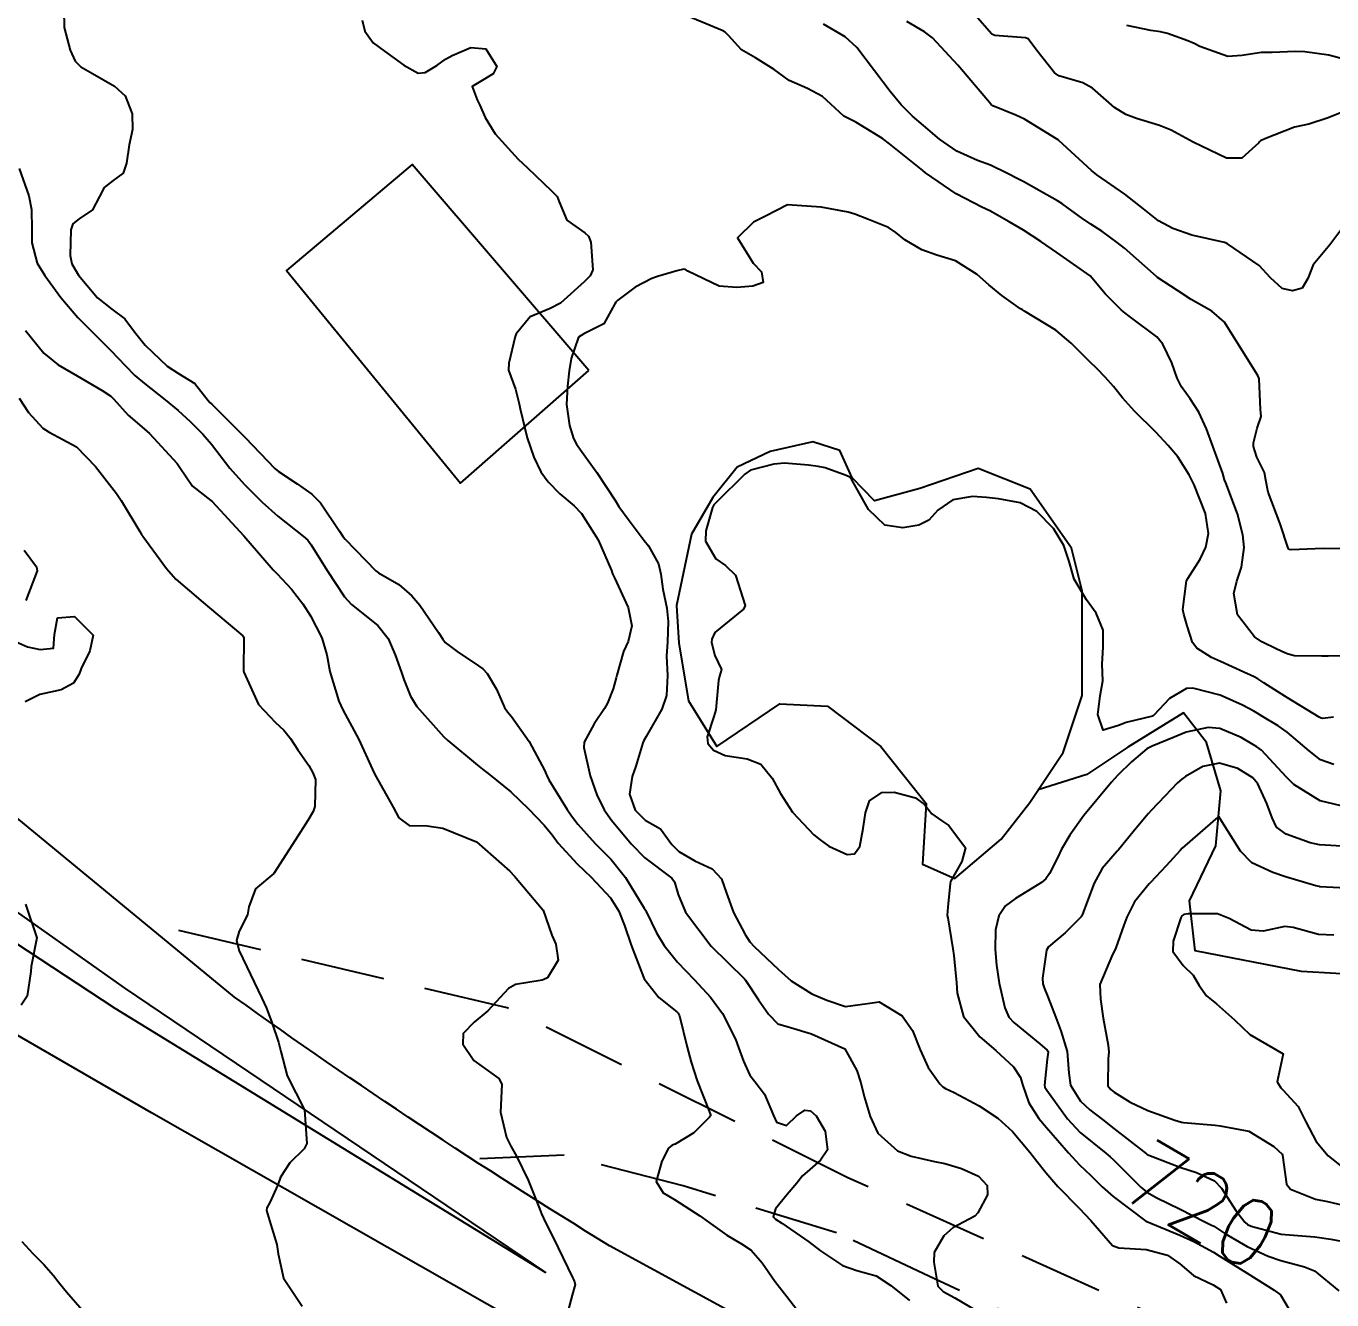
# Model space of a CAD drawing. Header units: metres. Extents: x 298520 to 308411, y 7433745 to 7450750.
# Drawn here: x 299118.1 to 299195.5, y 7449458.7 to 7449534.2 of the extents above; entities that cross this region are included whole.
import ezdxf
from ezdxf.enums import TextEntityAlignment as Align

# ---------------------------------------------------------------- set-up
doc = ezdxf.new("R2010")
doc.units = ezdxf.units.M
doc.header["$LTSCALE"] = 10
doc.linetypes.add('DASHED', pattern=[0.75, 0.5, -0.25])
for name, color, linetype in [('Cotas', 45, 'Continuous'), ('Curvas de Nivel 1m', 11, 'Continuous'), ('Curvas de Nivel 5m', 15, 'Continuous'), ('Edificações', 30, 'Continuous'), ('Hidrografia', 140, 'Continuous'), ('Vias Primárias', 230, 'Continuous'), ('Vias Secundárias', 230, 'DASHED')]:
    doc.layers.add(name, color=color, linetype=linetype)
doc.styles.add('Style-STANDARD', font='STANDARD.shx')

msp = doc.modelspace()

# ---------------------------------------------------------------- linework, layer by layer
at = {"layer": 'Curvas de Nivel 1m', "flags": 128}
for points, elevation in [([(299120.305, 7449535.174), (299120.324, 7449534.13), (299120.663, 7449532.783), (299120.962, 7449532.124), (299121.308, 7449531.801), (299122.003, 7449531.409), (299123.291, 7449530.658), (299123.929, 7449530.084), (299124.344, 7449529.008), (299124.36, 7449528.079), (299124.169, 7449527.165), (299124.008, 7449526.082), (299123.819, 7449525.499), (299123.227, 7449525.057), (299122.692, 7449524.634), (299122.419, 7449524.108), (299122.004, 7449523.313), (299121.2, 7449522.78), (299120.824, 7449522.496), (299120.719, 7449522.125), (299120.678, 7449520.617), (299120.774, 7449520.124), (299121.156, 7449519.449), (299122.286, 7449518.109), (299123.136, 7449517.428), (299123.907, 7449516.865), (299124.489, 7449516.08), (299125.111, 7449515.294), (299126.433, 7449514.057), (299127.089, 7449513.621), (299128.062, 7449513.014), (299128.861, 7449512.023), (299128.955, 7449511.905), (299129.071, 7449511.795), (299130.88, 7449510.002), (299131.05, 7449509.819), (299132.807, 7449507.982), (299133.021, 7449507.797), (299134.131, 7449507.08), (299135.008, 7449506.47), (299135.517, 7449505.945), (299136.639, 7449504.273), (299136.866, 7449503.931), (299136.972, 7449503.794), (299138.804, 7449501.911), (299138.952, 7449501.802), (299140.156, 7449501.103), (299140.939, 7449500.44), (299141.412, 7449499.875), (299142.515, 7449498.258), (299142.763, 7449497.861), (299142.901, 7449497.676), (299143.619, 7449497.13), (299144.887, 7449496.284), (299145.15, 7449496.1), (299145.397, 7449495.832), (299145.951, 7449494.906), (299146.435, 7449493.816), (299146.599, 7449493.562), (299146.848, 7449493.273), (299147.884, 7449491.799), (299148.816, 7449490.056), (299148.895, 7449489.87), (299148.929, 7449489.788), (299149.063, 7449489.532), (299150.149, 7449487.77), (299150.402, 7449487.388), (299150.774, 7449486.892), (299151.805, 7449485.75), (299152.749, 7449484.795), (299153.609, 7449483.731), (299154.715, 7449481.92), (299154.788, 7449481.793), (299154.829, 7449481.718), (299155.435, 7449480.444), (299155.892, 7449479.702), (299156.678, 7449478.722), (299157.668, 7449477.68), (299158.653, 7449476.638), (299159.357, 7449475.663), (299160.117, 7449474.159), (299160.314, 7449473.653), (299160.605, 7449472.848), (299160.976, 7449472.024), (299161.267, 7449471.64), (299161.846, 7449470.892), (299162.377, 7449469.623), (299162.567, 7449469.238), (299163.142, 7449469.036), (299163.748, 7449469.608), (299164.241, 7449469.938), (299164.576, 7449469.902), (299164.908, 7449469.597), (299165.448, 7449468.703), (299165.591, 7449467.59), (299165.165, 7449466.966), (299164.531, 7449466.423), (299164.092, 7449466.04), (299163.757, 7449465.608), (299163.186, 7449464.944), (299162.508, 7449464.09), (299162.368, 7449463.622), (299162.501, 7449463.48), (299162.874, 7449463.24), (299164.481, 7449462.133), (299165.162, 7449461.593), (299166.464, 7449460.728), (299167.325, 7449460.431), (299168.459, 7449460.109), (299169.331, 7449459.541), (299170.44, 7449458.65)], 724), ([(299196.898, 7449496.901), (299195.273, 7449496.861), (299194.899, 7449496.855), (299193.281, 7449496.875), (299192.9, 7449496.974), (299192.697, 7449497.059), (299192.237, 7449497.27), (299191.339, 7449497.716), (299190.91, 7449498.004), (299189.903, 7449499.3), (299189.672, 7449500.573), (299189.859, 7449501.301), (299190.132, 7449502.128), (299190.288, 7449503.297), (299190.222, 7449504.056), (299189.892, 7449505.301), (299189.198, 7449507.131), (299189.135, 7449507.309), (299189.027, 7449507.688), (299188.438, 7449509.316), (299188.049, 7449510.329), (299187.6, 7449511.325), (299187.081, 7449512.118), (299186.577, 7449512.827), (299186.326, 7449513.341), (299186.003, 7449514.247), (299185.47, 7449515.355), (299185.119, 7449515.791), (299183.549, 7449516.963), (299183.141, 7449517.264), (299183.003, 7449517.382), (299182.074, 7449518.318), (299181.163, 7449519.41), (299179.183, 7449520.784), (299178.235, 7449521.44), (299177.2, 7449522.113), (299176.352, 7449522.611), (299175.211, 7449523.254), (299174.739, 7449523.485), (299173.221, 7449524.263), (299171.402, 7449525.518), (299171.235, 7449525.655), (299170.638, 7449526.133), (299169.258, 7449527.225), (299168.848, 7449527.554), (299167.272, 7449528.507), (299166.559, 7449528.864), (299165.79, 7449529.585), (299165.29, 7449530.04), (299164.391, 7449530.509), (299163.303, 7449530.986), (299162.41, 7449531.629), (299161.32, 7449532.324), (299160.476, 7449532.804), (299159.714, 7449533.664), (299159.515, 7449533.847), (299159.336, 7449533.954), (299158.864, 7449534.149), (299157.344, 7449534.787)], 723), ([(299196.394, 7449529.223), (299195.278, 7449528.767), (299194.121, 7449528.405), (299193.272, 7449528.213), (299191.511, 7449527.532), (299191.264, 7449527.406), (299191.198, 7449527.356), (299191.152, 7449527.291), (299190.162, 7449526.388), (299189.249, 7449526.39), (299187.263, 7449527.33), (299185.964, 7449528.043), (299185.272, 7449528.312), (299183.909, 7449528.741), (299183.279, 7449528.971), (299182.61, 7449529.387), (299181.294, 7449530.526), (299180.734, 7449530.845), (299179.31, 7449531.262), (299179.035, 7449531.433), (299177.999, 7449532.77), (299177.478, 7449533.449), (299177.334, 7449533.524), (299175.507, 7449533.649), (299175.335, 7449533.728), (299173.785, 7449535.496)], 726), ([(299137.991, 7449534.572), (299138.144, 7449533.918), (299138.643, 7449533.227), (299139.321, 7449532.732), (299140.46, 7449531.889), (299141.306, 7449531.414), (299141.728, 7449531.454), (299142.413, 7449531.869), (299142.935, 7449532.246), (299143.319, 7449532.476), (299144.432, 7449532.951), (299145.323, 7449532.867), (299145.972, 7449531.823), (299145.749, 7449531.383), (299145.302, 7449531.101), (299144.504, 7449530.632), (299144.798, 7449529.837), (299144.959, 7449529.514), (299145.273, 7449528.794), (299145.874, 7449527.824), (299147.248, 7449526.33), (299147.787, 7449525.805), (299149.223, 7449524.441), (299149.544, 7449524.113), (299149.677, 7449523.783), (299150.134, 7449522.708), (299151.195, 7449521.955), (299151.411, 7449521.758), (299151.541, 7449521.403), (299151.669, 7449519.755), (299151.51, 7449519.406), (299151.156, 7449519.045), (299149.752, 7449517.781), (299149.14, 7449517.469), (299147.958, 7449516.979), (299147.124, 7449515.959), (299147.072, 7449515.861), (299147.053, 7449515.811), (299146.69, 7449514.223), (299146.673, 7449513.814), (299147.082, 7449512.688), (299147.305, 7449511.808), (299147.357, 7449511.519), (299147.777, 7449509.803), (299148.172, 7449508.658), (299148.579, 7449507.794), (299149.017, 7449507.195), (299149.718, 7449506.487), (299150.565, 7449505.767), (299150.996, 7449505.323), (299151.99, 7449503.75), (299152.769, 7449501.928), (299152.837, 7449501.741), (299152.949, 7449501.509), (299153.768, 7449499.732), (299153.986, 7449498.656), (299153.755, 7449497.731), (299153.488, 7449497.143), (299153.083, 7449495.738), (299153.048, 7449495.571), (299152.871, 7449494.925), (299152.533, 7449494.068), (299152.361, 7449493.745), (299151.747, 7449492.848), (299151.156, 7449491.757), (299151.138, 7449491.449), (299151.516, 7449489.753), (299151.903, 7449488.642), (299152.343, 7449487.744), (299152.777, 7449487.137), (299153.948, 7449485.728), (299154.751, 7449484.902), (299156.349, 7449483.696), (299156.518, 7449483.48), (299156.723, 7449482.732), (299157.162, 7449481.686), (299158.693, 7449479.67), (299160.664, 7449477.717), (299160.722, 7449477.649), (299161.487, 7449476.473), (299162.075, 7449475.629), (299162.635, 7449475.06), (299163.394, 7449474.85), (299164.626, 7449474.474), (299166.613, 7449473.57), (299167.323, 7449472.292), (299167.555, 7449471.566), (299167.764, 7449470.741), (299168.108, 7449469.557), (299168.558, 7449468.576), (299169.742, 7449467.538), (299170.54, 7449467.211), (299171.934, 7449466.906), (299172.536, 7449466.786), (299173.533, 7449466.49), (299174.528, 7449466.029), (299175.061, 7449465.475), (299175.078, 7449464.911), (299174.499, 7449463.859), (299174.318, 7449463.659), (299173.98, 7449463.485), (299173.012, 7449462.971), (299172.483, 7449462.496), (299171.909, 7449461.508), (299171.892, 7449460.933), (299172.118, 7449459.505), (299172.448, 7449459.187), (299173.13, 7449458.806), (299174.431, 7449458.046)], 723), ([(299196.973, 7449503.22), (299194.973, 7449503.24), (299193.07, 7449503.161), (299192.972, 7449503.175), (299192.924, 7449503.212), (299192.905, 7449503.261), (299192.425, 7449504.706), (299192.209, 7449505.272), (299191.714, 7449506.578), (299191.579, 7449507.282), (299191.498, 7449507.753), (299191.037, 7449508.655), (299190.849, 7449509.292), (299190.838, 7449509.5), (299191.059, 7449510.37), (299191.3, 7449511.056), (299191.287, 7449511.287), (299191.265, 7449511.478), (299191.187, 7449513.289), (299191.169, 7449513.365), (299191.095, 7449513.487), (299189.973, 7449515.301), (299189.133, 7449516.665), (299188.382, 7449517.318), (299187.15, 7449517.997), (299186.34, 7449518.527), (299185.162, 7449519.313), (299185.1, 7449519.361), (299183.188, 7449521.045), (299182.765, 7449521.386), (299181.845, 7449522.046), (299181.204, 7449522.472), (299180.649, 7449522.85), (299179.863, 7449523.42), (299179.481, 7449523.692), (299179.217, 7449523.858), (299178.274, 7449524.388), (299177.228, 7449524.983), (299176.917, 7449525.142), (299176.263, 7449525.465), (299175.24, 7449525.967), (299174.482, 7449526.25), (299173.252, 7449526.799), (299172.22, 7449527.51), (299171.271, 7449528.317), (299170.628, 7449528.881), (299169.957, 7449529.54), (299169.295, 7449530.336), (299168.364, 7449531.559), (299167.327, 7449532.941), (299166.636, 7449533.577), (299165.34, 7449534.322)], 724), ([(299196.333, 7449532.209), (299195.322, 7449532.49), (299193.894, 7449532.685), (299193.324, 7449532.697), (299191.95, 7449532.655), (299191.323, 7449532.639), (299190.149, 7449532.473), (299189.319, 7449532.4), (299187.661, 7449532.994), (299187.331, 7449533.173), (299186.957, 7449533.336), (299185.748, 7449533.764), (299185.338, 7449533.866), (299184.75, 7449533.955), (299183.342, 7449534.25)], 727), ([(299195.59, 7449493.233), (299194.934, 7449493.157), (299194.852, 7449493.177), (299194.736, 7449493.241), (299192.87, 7449494.383), (299192.325, 7449494.718), (299191.463, 7449495.281), (299191.11, 7449495.512), (299190.886, 7449495.627), (299190.278, 7449495.907), (299188.895, 7449496.535), (299188.356, 7449496.777), (299187.481, 7449497.331), (299187.234, 7449497.663), (299186.916, 7449498.654), (299186.706, 7449499.342), (299186.655, 7449499.615), (299186.879, 7449501.331), (299186.954, 7449501.468), (299187.675, 7449502.614), (299188.009, 7449503.32), (299188.169, 7449504.13), (299188.006, 7449505.32), (299187.329, 7449507.016), (299187.167, 7449507.329), (299187.026, 7449507.609), (299186.361, 7449508.665), (299185.793, 7449509.349), (299185.054, 7449510.128), (299183.794, 7449511.373), (299183.081, 7449512.176), (299182.547, 7449512.847), (299182.051, 7449513.396), (299181.582, 7449513.887), (299181.102, 7449514.351), (299180.039, 7449515.421), (299179.124, 7449516.19), (299177.274, 7449517.316), (299177.142, 7449517.387), (299177.031, 7449517.452), (299175.912, 7449518.23), (299175.157, 7449518.869), (299174.463, 7449519.487), (299173.175, 7449520.304), (299172.059, 7449520.632), (299171.184, 7449520.95), (299170.169, 7449521.535), (299169.634, 7449521.98), (299169.2, 7449522.277), (299168.015, 7449522.752), (299167.208, 7449523.054), (299166.811, 7449523.178), (299165.212, 7449523.479), (299163.213, 7449523.62), (299161.905, 7449522.934), (299161.202, 7449522.583), (299160.251, 7449521.654), (299161.171, 7449520.153), (299161.675, 7449519.635), (299161.773, 7449519.018), (299161.154, 7449518.786), (299160.203, 7449518.704), (299159.154, 7449518.783), (299157.303, 7449519.689), (299157.164, 7449519.774), (299157.06, 7449519.795), (299156.639, 7449519.695), (299155.505, 7449519.361), (299155.158, 7449519.254), (299154.168, 7449518.74), (299153.145, 7449517.958), (299153.035, 7449517.85), (299152.97, 7449517.742), (299152.325, 7449516.554), (299151.125, 7449515.974), (299150.818, 7449515.765), (299150.374, 7449514.501), (299150.262, 7449513.772), (299150.17, 7449512.86), (299150.111, 7449511.774), (299150.29, 7449510.536), (299150.529, 7449509.768), (299150.699, 7449509.424), (299151.035, 7449508.953), (299151.913, 7449507.751), (299153.006, 7449506.065), (299153.214, 7449505.738), (299153.82, 7449504.902), (299154.719, 7449503.723), (299154.97, 7449503.391), (299155.57, 7449502.322), (299155.694, 7449501.709), (299155.826, 7449500.82), (299156.046, 7449499.703), (299156.131, 7449498.917), (299156.089, 7449497.702), (299156.044, 7449496.852), (299156.091, 7449495.702), (299156.042, 7449494.526), (299155.764, 7449493.706), (299154.837, 7449492.089), (299154.695, 7449491.861), (299154.626, 7449491.722), (299154.214, 7449490.331), (299154.006, 7449489.728), (299153.848, 7449488.679), (299154.174, 7449487.726), (299154.777, 7449487.143), (299155.676, 7449486.61), (299156.349, 7449485.696), (299156.757, 7449485.269), (299157.712, 7449484.717), (299158.742, 7449484.253), (299159.289, 7449483.664), (299159.588, 7449482.797), (299160.007, 7449481.657), (299160.7, 7449480.346), (299160.977, 7449479.927), (299161.228, 7449479.642), (299162.673, 7449478.27), (299163.421, 7449477.612), (299164.655, 7449476.845), (299165.535, 7449476.47), (299166.648, 7449476.094), (299167.952, 7449476.255), (299168.651, 7449476.367), (299170.004, 7449475.536), (299170.63, 7449474.664), (299171.08, 7449473.523), (299171.553, 7449472.466), (299172.254, 7449471.505), (299172.421, 7449471.332), (299172.59, 7449471.221), (299173.094, 7449470.989), (299174.58, 7449470.196), (299175.68, 7449469.469), (299176.561, 7449468.677), (299177.586, 7449467.444), (299178.006, 7449466.907), (299178.531, 7449466.241), (299179.243, 7449465.423), (299180.504, 7449464.133), (299181.196, 7449463.403), (299182.478, 7449461.926), (299182.867, 7449461.775), (299184.476, 7449461.673), (299185.746, 7449461.347), (299186.468, 7449460.83), (299187.281, 7449460.147), (299188.456, 7449459.588), (299188.886, 7449459.306), (299189.239, 7449458.504)], 722), ([(299118.029, 7449516.156), (299119.103, 7449514.824), (299119.964, 7449514.131), (299121.086, 7449513.472), (299122.567, 7449512.616), (299123.075, 7449512.275), (299123.17, 7449512.195), (299123.264, 7449512.097), (299124.116, 7449511.137), (299125.056, 7449510.339), (299125.369, 7449510.067), (299127.026, 7449508.281), (299127.175, 7449508.048), (299127.917, 7449506.942), (299129.004, 7449506.092), (299129.09, 7449506.019), (299130.973, 7449504), (299132.712, 7449501.982), (299132.95, 7449501.729), (299133.804, 7449500.83), (299134.475, 7449499.957), (299134.922, 7449499.238), (299135.587, 7449497.943), (299135.892, 7449496.941), (299136.076, 7449495.938), (299136.604, 7449494.185), (299136.714, 7449493.931), (299136.85, 7449493.679), (299137.795, 7449491.92), (299138.595, 7449490.132), (299138.696, 7449489.911), (299138.81, 7449489.704), (299139.816, 7449487.895), (299140.166, 7449487.278), (299140.772, 7449486.814), (299141.84, 7449486.802), (299142.771, 7449486.659), (299144.763, 7449485.84), (299146.737, 7449484.1), (299147.017, 7449483.807), (299148.713, 7449481.79), (299149.235, 7449480.319), (299149.475, 7449479.778), (299149.62, 7449478.84), (299148.974, 7449477.787), (299148.765, 7449477.685), (299148.662, 7449477.653), (299147.072, 7449477.393), (299146.656, 7449477.148), (299145.448, 7449475.828), (299144.636, 7449475.163), (299143.981, 7449474.495), (299143.964, 7449473.847), (299144.609, 7449472.879), (299146.098, 7449471.817), (299146.265, 7449471.49), (299146.187, 7449469.816), (299146.551, 7449468.328), (299146.811, 7449467.807), (299147.13, 7449467.211), (299147.825, 7449465.797), (299148.506, 7449464.112), (299148.628, 7449463.789), (299148.745, 7449463.542), (299149.61, 7449461.779), (299150.455, 7449460.018), (299150.54, 7449459.855), (299150.579, 7449459.768), (299150.616, 7449459.602), (299150.441, 7449458.966), (299150.189, 7449458.009)], 726), ([(299117.645, 7449512.161), (299118.206, 7449511.294), (299119.055, 7449510.367), (299119.417, 7449510.136), (299121.04, 7449509.276), (299122.175, 7449508.108), (299123.012, 7449507.037), (299123.419, 7449506.505), (299123.691, 7449506.09), (299124.794, 7449504.254), (299124.903, 7449504.071), (299124.929, 7449504.027), (299124.972, 7449503.975), (299126.375, 7449502.056), (299126.947, 7449501.428), (299128.557, 7449500.034), (299128.928, 7449499.727), (299130.542, 7449498.372), (299130.904, 7449498.059), (299130.951, 7449498), (299130.966, 7449497.936), (299130.951, 7449495.999), (299130.966, 7449495.915), (299131.845, 7449493.99), (299132.842, 7449492.931), (299133.334, 7449492.469), (299133.728, 7449491.967), (299134.176, 7449491.31), (299134.817, 7449490.384), (299135.07, 7449489.947), (299135.21, 7449489.543), (299135.186, 7449487.946), (299135.084, 7449487.643), (299134.775, 7449487.117), (299134.034, 7449485.961), (299132.743, 7449483.98), (299131.659, 7449483.061), (299131.275, 7449481.994), (299131.179, 7449481.525), (299130.699, 7449480.561), (299130.535, 7449480.002), (299130.684, 7449479.385), (299131.366, 7449477.993), (299132.047, 7449476.587), (299132.318, 7449475.983), (299132.634, 7449475.135), (299133.033, 7449473.976), (299133.168, 7449473.421), (299133.544, 7449471.97), (299134.573, 7449469.96), (299134.699, 7449467.958), (299134.54, 7449467.638), (299133.689, 7449466.81), (299133.15, 7449465.974), (299132.979, 7449465.515), (299132.508, 7449464.461), (299132.33, 7449464.156), (299132.307, 7449463.982), (299132.494, 7449463.405), (299132.922, 7449461.976), (299133.015, 7449461.427), (299133.313, 7449459.971), (299134.437, 7449458.321)], 727), ([(299195.614, 7449490.439), (299194.825, 7449490.718), (299194.137, 7449491.247), (299192.844, 7449492.346), (299192.301, 7449492.722), (299191.387, 7449493.282), (299191.055, 7449493.486), (299190.858, 7449493.604), (299190.201, 7449493.958), (299188.872, 7449494.552), (299187.244, 7449494.968), (299186.877, 7449494.939), (299185.865, 7449494.353), (299184.931, 7449493.359), (299184.888, 7449493.324), (299184.852, 7449493.309), (299183.295, 7449492.929), (299182.847, 7449492.748), (299181.926, 7449492.476), (299181.612, 7449493.399), (299181.756, 7449494.511), (299181.901, 7449495.395), (299181.871, 7449496.373), (299181.929, 7449497.395), (299181.923, 7449498.405), (299181.513, 7449499.401), (299180.935, 7449500.187), (299180.218, 7449501.417), (299179.916, 7449502.467), (299179.6, 7449503.424), (299178.988, 7449504.432), (299178.002, 7449505.44), (299177.008, 7449505.957), (299175.728, 7449506.187), (299175.011, 7449506.254), (299174.181, 7449506.319), (299173.009, 7449506.13), (299172.123, 7449505.513), (299171.59, 7449504.925), (299170.989, 7449504.626), (299170.056, 7449504.47), (299168.989, 7449504.62), (299168.006, 7449505.56), (299167.02, 7449507.303), (299166.911, 7449507.461), (299166.689, 7449507.575), (299165.449, 7449508.015), (299165.028, 7449508.104), (299164.452, 7449508.183), (299163.03, 7449508.3), (299162.406, 7449508.249), (299161.025, 7449507.883), (299160.68, 7449507.645), (299159.006, 7449505.977), (299158.85, 7449505.826), (299158.77, 7449505.672), (299158.369, 7449504.289), (299158.357, 7449503.676), (299158.963, 7449502.636), (299159.534, 7449502.237), (299160.124, 7449501.652), (299160.703, 7449499.866), (299160.609, 7449499.645), (299158.909, 7449498.25), (299158.717, 7449497.86), (299158.707, 7449497.672), (299158.895, 7449496.899), (299159.296, 7449496.073), (299159.183, 7449495.665), (299159.123, 7449495.423), (299158.959, 7449493.668), (299158.849, 7449493.288), (299158.443, 7449492.068), (299158.488, 7449491.673), (299158.829, 7449491.292), (299159.523, 7449490.966), (299160.824, 7449490.771), (299161.634, 7449490.451), (299162.306, 7449489.628), (299162.799, 7449488.723), (299163.511, 7449487.613), (299164.77, 7449486.259), (299165.14, 7449485.968), (299165.668, 7449485.586), (299166.756, 7449485.107), (299167.193, 7449485.129), (299167.508, 7449485.563), (299167.699, 7449486.636), (299167.836, 7449487.559), (299168.064, 7449488.287), (299168.795, 7449488.782), (299169.542, 7449488.796), (299170.792, 7449488.467), (299171.33, 7449488.064), (299171.779, 7449487.515), (299172.356, 7449487.084), (299172.776, 7449486.812), (299173.757, 7449485.49), (299173.551, 7449484.692), (299172.883, 7449483.499), (299172.856, 7449483.374), (299172.718, 7449481.97), (299172.676, 7449481.501), (299172.685, 7449481.473), (299172.711, 7449481.344), (299173.017, 7449479.497), (299173.066, 7449479.117), (299173.232, 7449477.494), (299173.282, 7449476.868), (299173.655, 7449475.49), (299174.625, 7449474.295), (299175.569, 7449473.47), (299176.603, 7449472.516), (299177.02, 7449471.876), (299177.14, 7449471.452), (299177.514, 7449470.378), (299178.123, 7449469.437), (299178.565, 7449468.913), (299179.866, 7449467.417), (299180.536, 7449466.697), (299181.192, 7449466.062), (299181.876, 7449465.396), (299182.514, 7449464.819), (299184.451, 7449463.361), (299184.48, 7449463.348), (299184.512, 7449463.34), (299186.485, 7449462.526), (299187.309, 7449462.155), (299188.475, 7449461.521), (299188.819, 7449461.307), (299190.463, 7449460.283), (299192.073, 7449459.274), (299192.449, 7449458.991), (299193.473, 7449457.254)], 721), ([(299117.941, 7449503.134), (299118.679, 7449502.144), (299118.719, 7449501.912), (299118.041, 7449500.153)], 728), ([(299116.901, 7449497.967), (299118.145, 7449497.401), (299118.894, 7449497.26), (299119.689, 7449497.338), (299119.75, 7449498.132), (299119.919, 7449499.129), (299120.919, 7449499.199), (299122.04, 7449498.109), (299121.828, 7449497.177), (299121.33, 7449496.116), (299121.209, 7449495.785), (299120.874, 7449495.264), (299120.14, 7449494.858), (299118.867, 7449494.59), (299118.001, 7449494.153)], 728), ([(299196.424, 7449485.566), (299194.767, 7449485.674), (299194.215, 7449485.799), (299192.773, 7449486.307), (299192.219, 7449486.71), (299191.946, 7449487.273), (299191.638, 7449488.124), (299191.111, 7449489.285), (299190.808, 7449489.637), (299189.925, 7449490.19), (299188.821, 7449490.51), (299187.836, 7449490.307), (299186.809, 7449489.719), (299186.587, 7449489.562), (299186.343, 7449489.345), (299185.591, 7449488.556), (299184.786, 7449487.698), (299184.623, 7449487.523), (299184.484, 7449487.363), (299183.701, 7449486.443), (299182.835, 7449485.379), (299182.8, 7449485.342), (299182.762, 7449485.3), (299181.877, 7449484.262), (299181.402, 7449483.4), (299180.714, 7449481.568), (299180.663, 7449481.461), (299180.632, 7449481.411), (299179.679, 7449480.445), (299178.695, 7449479.627), (299178.57, 7449479.432), (299178.338, 7449477.765), (299178.36, 7449477.435), (299178.424, 7449477.197), (299178.655, 7449476.655), (299179.124, 7449475.425), (299179.415, 7449474.638), (299179.793, 7449473.418), (299179.892, 7449472.125), (299179.991, 7449471.416), (299180.584, 7449470.476), (299181.142, 7449469.965), (299181.882, 7449469.39), (299182.565, 7449468.854), (299184.496, 7449467.36), (299184.519, 7449467.336), (299184.543, 7449467.32), (299184.633, 7449467.268), (299186.535, 7449466.548), (299187.46, 7449466.253), (299188.527, 7449465.744), (299188.944, 7449465.306), (299189.805, 7449463.995), (299190.328, 7449463.292), (299190.492, 7449463.167), (299190.708, 7449463.07), (299192.486, 7449462.589), (299193.721, 7449462.487), (299194.485, 7449462.423), (299195.43, 7449462.284), (299196.482, 7449462.104)], 719), ([(299196.732, 7449483.08), (299194.782, 7449483.19), (299194.732, 7449483.196), (299194.544, 7449483.242), (299192.741, 7449483.78), (299191.989, 7449484.027), (299190.753, 7449484.609), (299190.069, 7449485.297), (299188.877, 7449487.214), (299188.821, 7449487.31), (299188.783, 7449487.332), (299188.736, 7449487.311), (299186.766, 7449485.618), (299186.625, 7449485.481), (299186.502, 7449485.343), (299185.671, 7449484.429), (299184.734, 7449483.442), (299184.694, 7449483.4), (299184.656, 7449483.361), (299183.798, 7449482.294), (299183.33, 7449481.374), (299183.165, 7449480.916), (299182.686, 7449479.562), (299182.602, 7449479.381), (299182.474, 7449479.176), (299181.74, 7449477.394), (299181.779, 7449476.518), (299181.94, 7449475.391), (299182.219, 7449473.786), (299182.262, 7449473.385), (299182.222, 7449472.999), (299182.2, 7449471.386), (299182.376, 7449471.168), (299182.589, 7449471.017), (299183.538, 7449470.416), (299184.579, 7449469.92), (299186.185, 7449469.344), (299186.571, 7449469.236), (299186.692, 7449469.217), (299188.569, 7449469.041), (299188.861, 7449469.014), (299190.564, 7449468.686), (299192.043, 7449467.783), (299192.544, 7449467.335), (299192.572, 7449467.27), (299192.804, 7449465.544), (299193.041, 7449465.262), (299194.514, 7449464.667), (299195.228, 7449464.517), (299196.508, 7449464.222)], 718), ([(299118.03, 7449482.157), (299118.693, 7449480.15), (299118.359, 7449478.461), (299118.334, 7449478.153), (299118.114, 7449476.69), (299117.77, 7449476.159)], 728), ([(299195.606, 7449480.325), (299194.7, 7449480.349), (299193.189, 7449480.772), (299192.706, 7449480.827), (299191.425, 7449480.559), (299190.703, 7449480.611), (299189.408, 7449481.303), (299188.716, 7449481.573), (299186.966, 7449481.586), (299186.715, 7449481.535), (299186.6, 7449481.455), (299186.529, 7449481.342), (299186.088, 7449479.95), (299186.07, 7449479.346), (299186.675, 7449478.524), (299187.274, 7449477.936), (299187.624, 7449477.326), (299188.063, 7449476.725), (299188.652, 7449476.241), (299189.711, 7449475.299), (299190.63, 7449474.418), (299192.613, 7449473.27), (299192.254, 7449471.616), (299192.476, 7449471.271), (299192.592, 7449471.153), (299193.492, 7449470.167), (299193.956, 7449469.249), (299194.556, 7449468.079), (299195.266, 7449467.233), (299196.533, 7449466.224)], 717), ([(299117.814, 7449462.157), (299118.466, 7449461.44), (299119.103, 7449460.784), (299119.676, 7449460.132), (299120.026, 7449459.704), (299120.444, 7449459.179), (299121.373, 7449458.111)], 728)]:
    msp.add_lwpolyline(points, dxfattribs=dict(at, elevation=elevation))
at = {"layer": 'Curvas de Nivel 5m', "flags": 128}
for points, elevation in [([(299196.146, 7449522.279), (299195.381, 7449521.237), (299195.181, 7449521.009), (299194.375, 7449520.048), (299194.076, 7449519.251), (299193.729, 7449518.682), (299193.155, 7449518.509), (299192.544, 7449518.656), (299191.86, 7449519.28), (299191.174, 7449520.02), (299189.308, 7449521.309), (299189.193, 7449521.363), (299189.129, 7449521.375), (299187.198, 7449521.813), (299186.059, 7449522.205), (299185.206, 7449522.668), (299184.327, 7449523.369), (299183.222, 7449524.24), (299181.551, 7449525.397), (299181.237, 7449525.644), (299179.306, 7449527.429), (299179.285, 7449527.452), (299179.263, 7449527.469), (299179.161, 7449527.534), (299177.275, 7449528.688), (299176.753, 7449528.933), (299175.38, 7449529.479), (299175.284, 7449529.556), (299173.655, 7449531.497), (299173.317, 7449531.903), (299171.81, 7449533.515), (299171.336, 7449533.878), (299170.294, 7449534.488)], 725), ([(299117.637, 7449525.764), (299118.215, 7449524.155), (299118.387, 7449523.334), (299118.388, 7449522.152), (299118.399, 7449521.366), (299118.707, 7449520.147), (299119.162, 7449519.425), (299120.116, 7449518.13), (299121.131, 7449516.937), (299121.953, 7449516.112), (299123.106, 7449514.951), (299123.924, 7449514.088), (299124.509, 7449513.501), (299125.082, 7449513.016), (299126.31, 7449512.058), (299127.067, 7449511.415), (299127.782, 7449510.761), (299128.531, 7449510.028), (299129.044, 7449509.423), (299130.135, 7449508.009), (299131.013, 7449507.027), (299132.048, 7449505.99), (299132.99, 7449505.152), (299134.518, 7449503.957), (299134.76, 7449503.742), (299134.968, 7449503.465), (299135.916, 7449501.94), (299136.937, 7449500.374), (299137.356, 7449499.926), (299138.914, 7449498.673), (299139.524, 7449497.901), (299139.936, 7449496.937), (299140.312, 7449495.889), (299140.467, 7449495.476), (299140.862, 7449494.476), (299141.23, 7449493.876), (299142.835, 7449492.067), (299143.058, 7449491.858), (299144.819, 7449490.404), (299145.131, 7449490.15), (299145.551, 7449489.829), (299146.798, 7449488.82), (299147.851, 7449487.799), (299148.773, 7449486.845), (299149.247, 7449486.262), (299149.618, 7449485.777), (299150.745, 7449484.55), (299151.573, 7449483.752), (299152.721, 7449482.523), (299153.206, 7449481.735), (299153.539, 7449480.897), (299153.944, 7449479.727), (299154.665, 7449477.831), (299154.716, 7449477.719), (299155.572, 7449476.626), (299156.644, 7449475.779), (299156.731, 7449475.689), (299156.797, 7449475.532), (299157.252, 7449473.684), (299157.499, 7449472.786), (299157.862, 7449471.677), (299158.575, 7449469.876), (299158.652, 7449469.669), (299158.64, 7449469.601), (299158.571, 7449469.51), (299157.646, 7449468.59), (299156.547, 7449467.933), (299156.376, 7449467.862), (299156.15, 7449467.696), (299155.749, 7449466.916), (299155.424, 7449465.706), (299155.847, 7449465.031), (299156.512, 7449464.643), (299158.017, 7449463.675), (299158.498, 7449463.311), (299159.617, 7449462.528), (299160.478, 7449462.01), (299161.053, 7449461.641), (299161.715, 7449460.881), (299162.455, 7449459.807), (299162.604, 7449459.618), (299163.162, 7449458.893), (299164.166, 7449457.603)], 725), ([(299196.04, 7449487.978), (299194.793, 7449488.285), (299193.246, 7449489.256), (299192.809, 7449489.673), (299191.31, 7449491.283), (299191.035, 7449491.488), (299190.836, 7449491.607), (299190.107, 7449492.031), (299188.846, 7449492.573), (299188.162, 7449492.636), (299186.843, 7449492.346), (299186.136, 7449492.051), (299184.834, 7449491.512), (299184.725, 7449491.47), (299184.524, 7449491.363), (299183.609, 7449490.584), (299182.809, 7449489.799), (299182.606, 7449489.582), (299182.432, 7449489.386), (299180.783, 7449487.41), (299179.945, 7449486.245), (299179.465, 7449485.423), (299179.233, 7449484.948), (299178.741, 7449483.966), (299178.521, 7449483.648), (299178.266, 7449483.437), (299176.723, 7449482.498), (299176.131, 7449482.053), (299175.739, 7449481.47), (299175.538, 7449480.638), (299175.524, 7449479.472), (299175.605, 7449478.545), (299175.771, 7449477.469), (299176.108, 7449476.006), (299176.337, 7449475.463), (299176.638, 7449475.13), (299178.183, 7449473.873), (299178.614, 7449473.5), (299178.656, 7449473.43), (299178.66, 7449473.382), (299178.608, 7449472.956), (299178.445, 7449471.432), (299178.47, 7449471.31), (299178.59, 7449471.123), (299179.821, 7449469.418), (299180.561, 7449468.618), (299182.083, 7449467.387), (299182.336, 7449467.178), (299182.539, 7449466.988), (299183.345, 7449466.191), (299184.166, 7449465.365), (299184.519, 7449465.084), (299185.121, 7449464.747), (299186.504, 7449464.068), (299187.965, 7449463.318), (299188.325, 7449463.147), (299188.49, 7449463.062), (299189.153, 7449462.636), (299190.479, 7449461.859), (299191.722, 7449461.278), (299192.47, 7449461.018), (299193.874, 7449460.655), (299194.465, 7449460.406), (299195.898, 7449459.226)], 720)]:
    msp.add_lwpolyline(points, dxfattribs=dict(at, elevation=elevation))
at = {"layer": 'Edificações'}
msp.add_lwpolyline([(299151.437, 7449513.796), (299140.958, 7449526.002), (299133.502, 7449519.723), (299143.819, 7449507.114)], close=True, dxfattribs=at)
at = {"layer": 'Hidrografia'}
msp.add_lwpolyline([(299180.052, 7449503.254), (299177.593, 7449506.762), (299174.519, 7449507.99), (299171.051, 7449506.806), (299168.373, 7449506.061), (299167.055, 7449507.42), (299166.309, 7449509.043), (299164.716, 7449509.568), (299162.178, 7449508.99), (299160.22, 7449508.053), (299158.785, 7449506.262), (299157.516, 7449504.086), (299156.631, 7449499.857), (299156.769, 7449497.625), (299157.348, 7449494.209), (299159.011, 7449491.498), (299162.752, 7449494.036), (299165.576, 7449493.895), (299168.752, 7449491.498), (299171.435, 7449488.114), (299171.223, 7449484.518), (299173.129, 7449483.672), (299175.882, 7449485.999), (299177.576, 7449488.184), (299179.553, 7449491.145), (299180.682, 7449494.53), (299180.682, 7449500.734)], close=True, dxfattribs=at)
msp.add_lwpolyline([(299200.147, 7449477.779), (299193.686, 7449478.163), (299187.379, 7449479.392), (299187.052, 7449482.346), (299188.606, 7449485.605), (299188.917, 7449488.864), (299188.062, 7449491.735), (299186.704, 7449493.491), (299183.392, 7449491.469), (299180.97, 7449489.846), (299178.072, 7449488.927)], dxfattribs=at)
at = {"layer": 'Vias Primárias', "elevation": 710.86}
for points in [[(299429.802, 7449322.773), (299386.905, 7449344.142), (299349.14, 7449362.868), (299316.253, 7449379.142), (299285.79, 7449394.601), (299253.212, 7449410.626), (299218.45, 7449427.827), (299183.578, 7449445.056), (299152.661, 7449461.9, -0.018241), (299130.421, 7449476.647), (299112.001, 7449491.798), (299096.911, 7449505.812), (299089.813, 7449512.801), (299084.178, 7449518.714), (299078.992, 7449524.407), (299069.86, 7449535.041), (299062.592, 7449545.233), (299054.101, 7449558.005, -0.031517), (299038.122, 7449585.068, 0.591242)], [(299419.176, 7449320.433), (299383.258, 7449338.338), (299345.964, 7449356.83), (299313.136, 7449373.378), (299282.679, 7449388.515), (299249.697, 7449405.044), (299215.331, 7449421.983), (299180.074, 7449439.574), (299149.363, 7449456.189), (299125.502, 7449469.786), (299100.254, 7449484.364), (299084.171, 7449494.494), (299072.029, 7449501.713), (299061.547, 7449507.228), (299051.566, 7449512.296), (299033.813, 7449521.195), (299022.399, 7449526.827), (298998.827, 7449538.465, 0.532942), (298996.643, 7449535.963, 0.615501)]]:
    msp.add_lwpolyline(points, format="xyb", dxfattribs=at)
at = {"layer": 'Vias Primárias'}
msp.add_lwpolyline([(299098.823, 7449492.069), (299089.462, 7449498.683), (299080.404, 7449504.104), (299071.217, 7449509.261), (299062.277, 7449513.878), (299057.735, 7449516.005), (299054.615, 7449517.4), (299056.979, 7449518.469, 0.161792), (299064.68, 7449527), (299065.614, 7449529.647), (299067.314, 7449527.142, 0.051575), (299100.192, 7449493.913), (299123.869, 7449477.186), (299148.86, 7449460.319), (299123.347, 7449475.97)], format="xyb", close=True, dxfattribs=at)
at = {"layer": 'Vias Secundárias'}
for points in [[(299383.908, 7449366.213), (299376.429, 7449368.693), (299341.78, 7449386.314), (299305.725, 7449404.506), (299265.541, 7449424.661), (299236.259, 7449436.795), (299209.06, 7449446.988), (299166.791, 7449465.924), (299146.578, 7449476.011), (299125.03, 7449481.081)], [(299382.207, 7449361.265), (299373.426, 7449365.663), (299359.402, 7449372.926), (299346.442, 7449379.716), (299317.257, 7449394.352), (299300.419, 7449402.981), (299280.524, 7449413.912), (299261.545, 7449423.379), (299245.249, 7449429.417), (299233.436, 7449434.401), (299218.165, 7449439.142), (299205.818, 7449444.209), (299197.869, 7449448.517), (299186.986, 7449452.882), (299171.625, 7449460.076), (299166.118, 7449462.665), (299157.027, 7449465.452), (299149.958, 7449467.272), (299144.502, 7449467.041)]]:
    msp.add_lwpolyline(points, dxfattribs=at)

# ---------------------------------------------------------------- texts
at = {"layer": 'Cotas', "style": 'Style-STANDARD'}
msp.add_text('720', height=4, rotation=329.61294, dxfattribs=at).set_placement((299187.763, 7449464.308, 720), align=Align.MIDDLE_CENTER)

doc.saveas('drawing.dxf')
